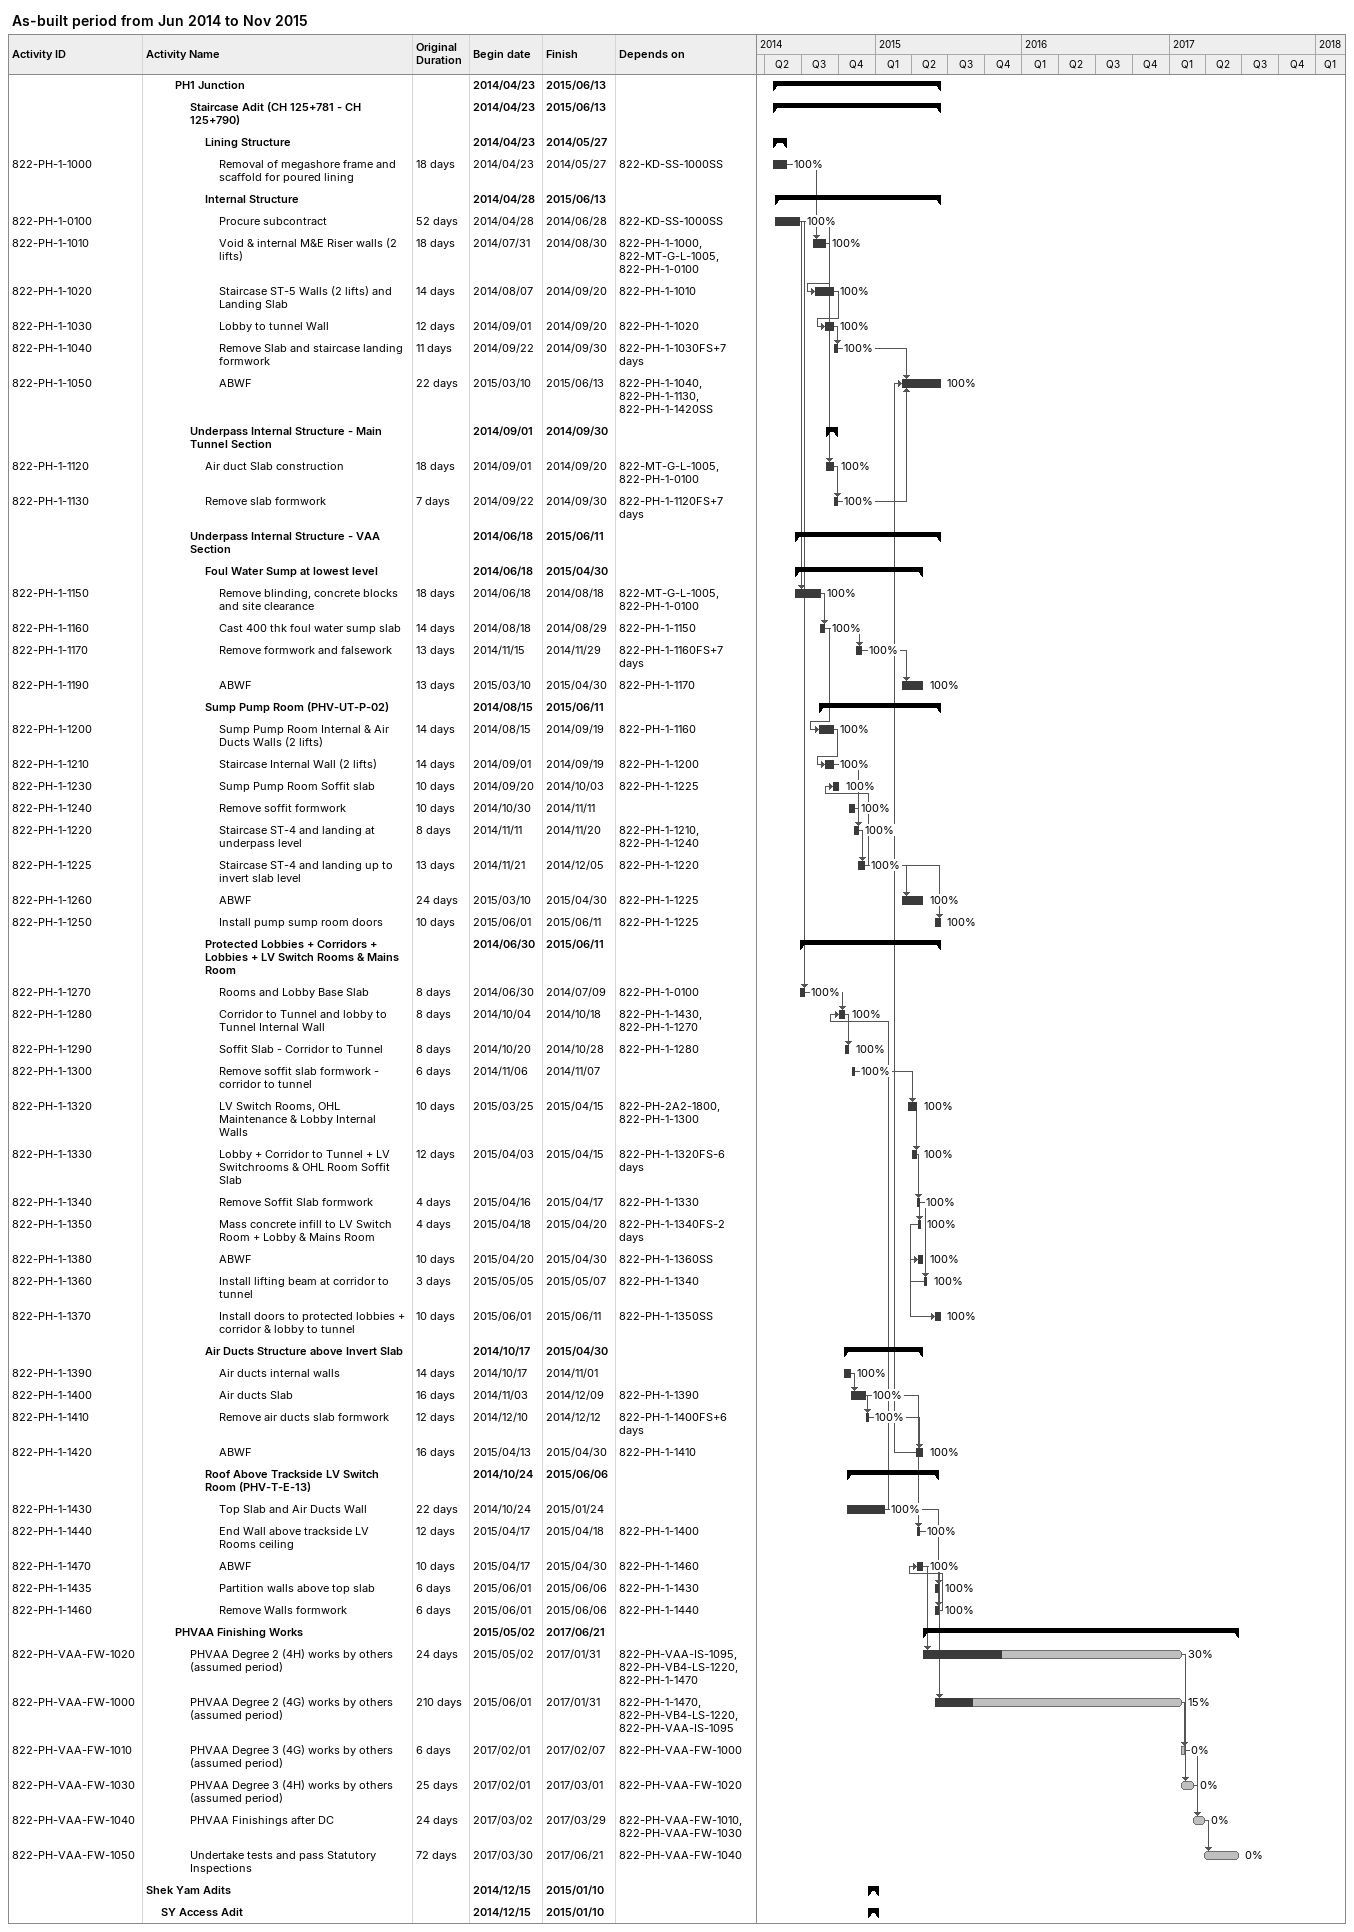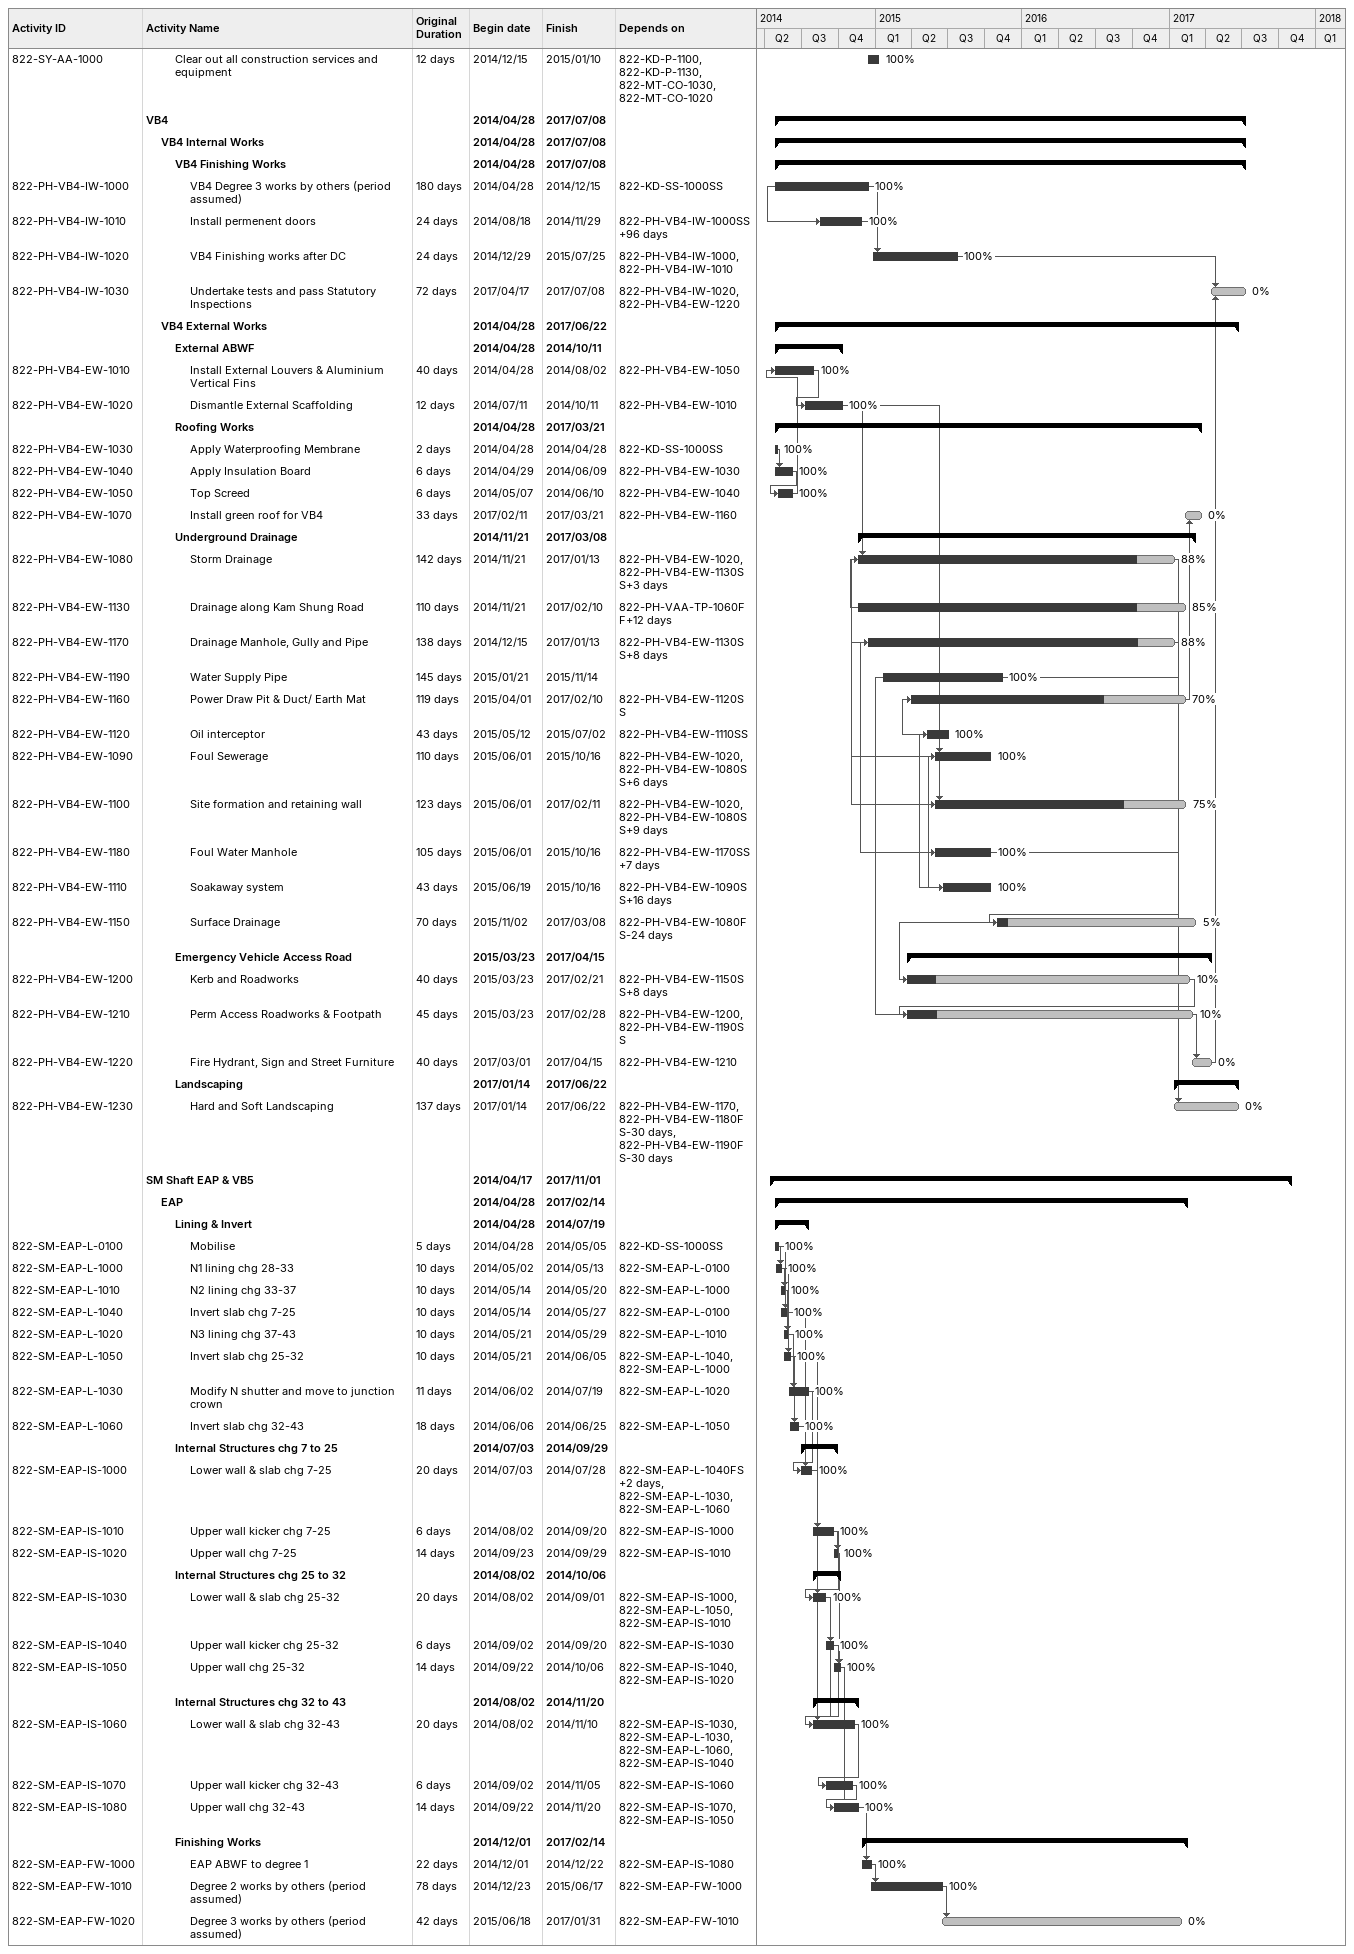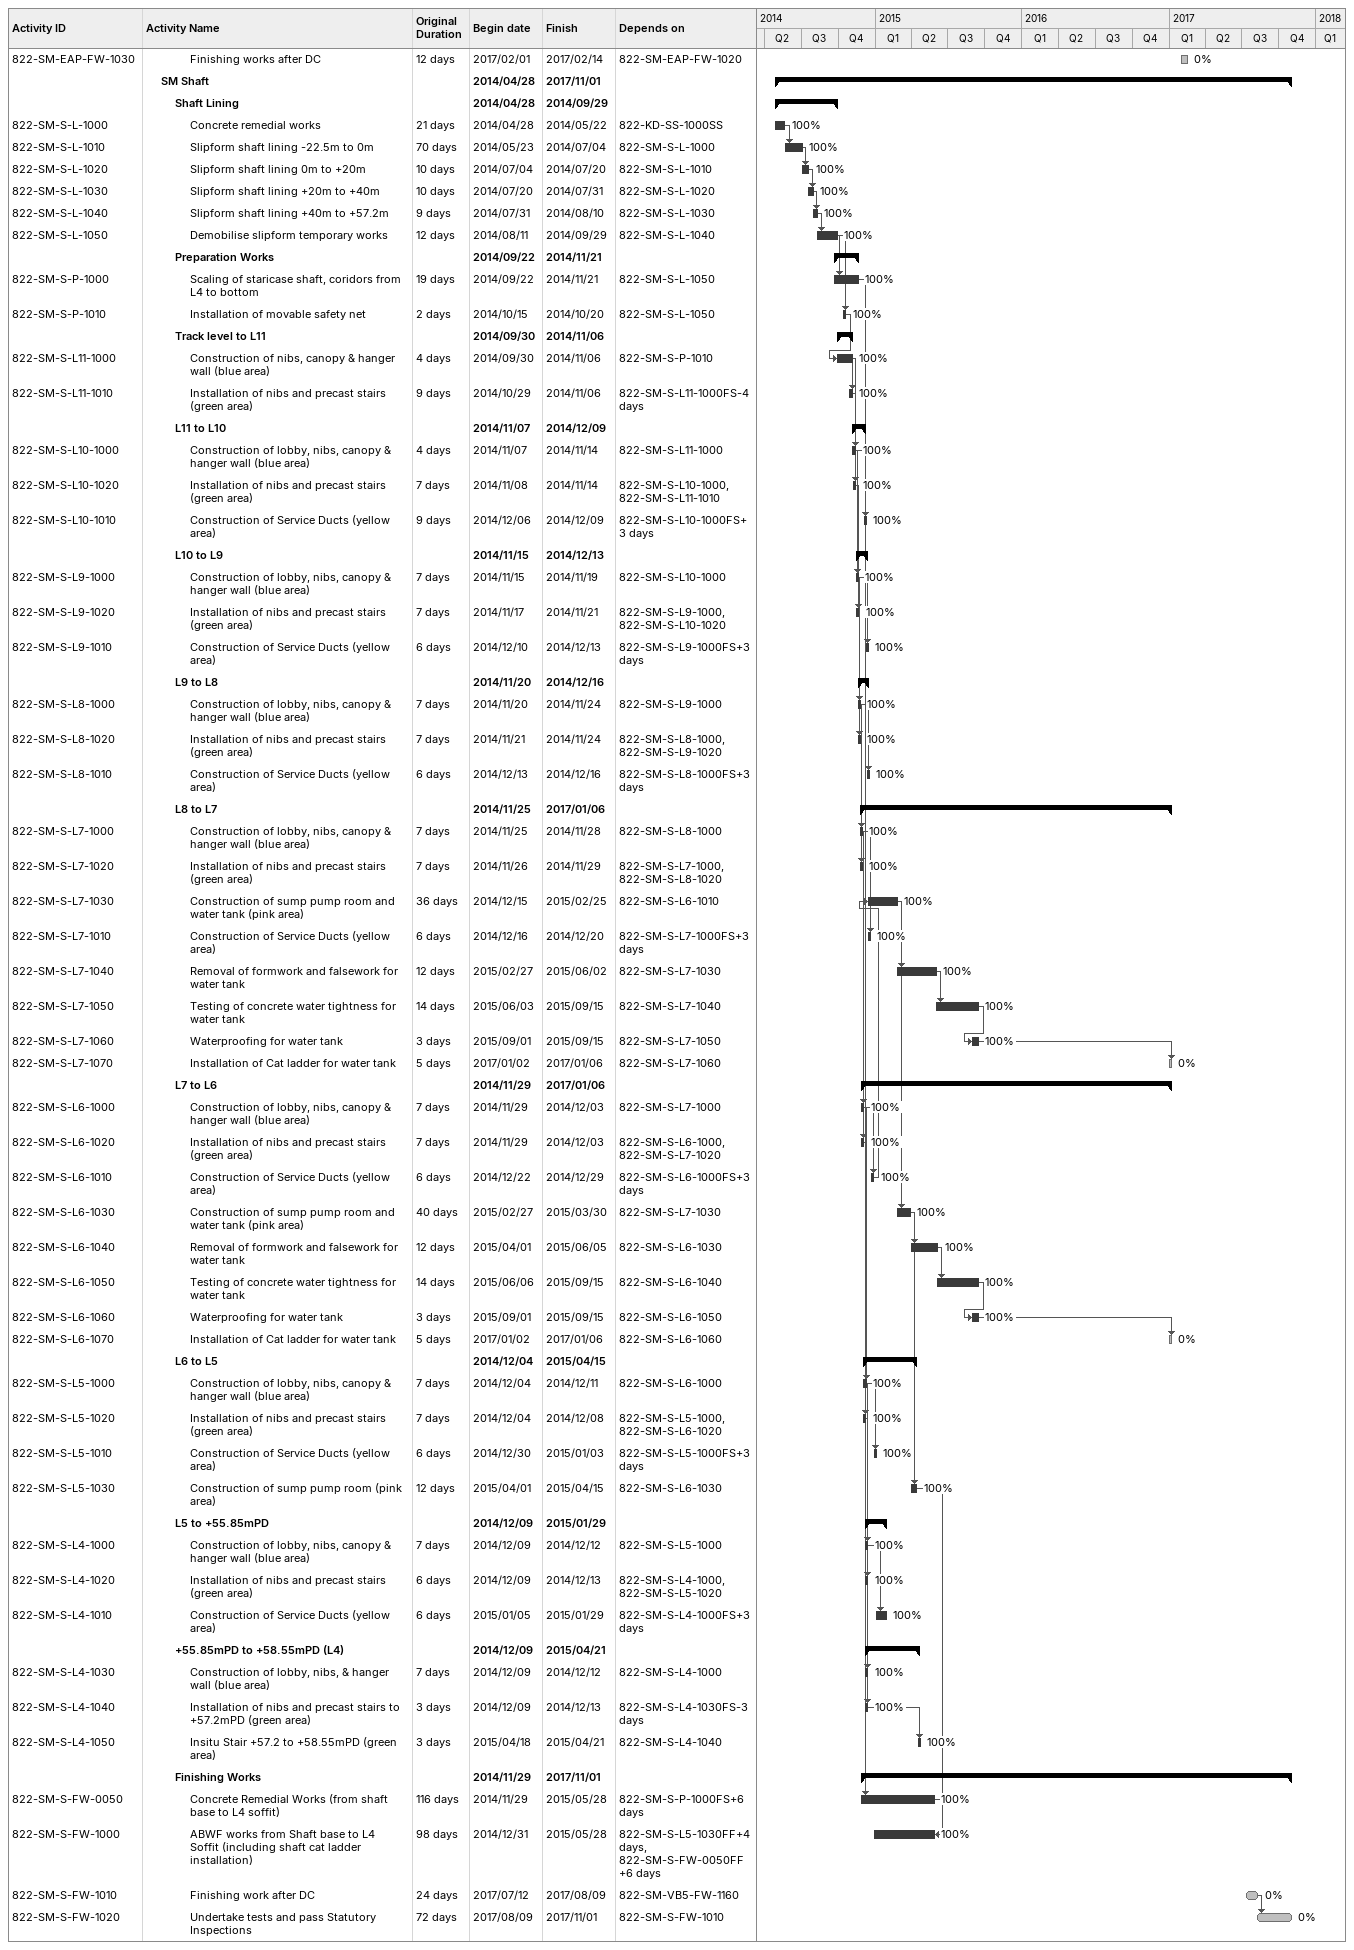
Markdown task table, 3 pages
As-built period from Jun 2014 to Nov 2015

| ID | Level | Task | Original duration | Start | Finish | Predecessors | % complete |
|---|---|---|---|---|---|---|---|
|  | 3 | **PH1 Junction** |  | 2014-04-23 | 2015-06-13 |  |  |
|  | 4 | **Staircase Adit (CH 125+781 - CH 125+790)** |  | 2014-04-23 | 2015-06-13 |  |  |
|  | 5 | **Lining Structure** |  | 2014-04-23 | 2014-05-27 |  |  |
| 822-PH-1-1000 | 6 | Removal of megashore frame and scaffold for poured lining | 18d | 2014-04-23 | 2014-05-27 | 822-KD-SS-1000SS | 100 |
|  | 5 | **Internal Structure** |  | 2014-04-28 | 2015-06-13 |  |  |
| 822-PH-1-0100 | 6 | Procure subcontract | 52d | 2014-04-28 | 2014-06-28 | 822-KD-SS-1000SS | 100 |
| 822-PH-1-1010 | 6 | Void & internal M&E Riser walls (2 lifts) | 18d | 2014-07-31 | 2014-08-30 | 822-PH-1-1000, 822-MT-G-L-1005, 822-PH-1-0100 | 100 |
| 822-PH-1-1020 | 6 | Staircase ST-5 Walls (2 lifts) and Landing Slab | 14d | 2014-08-07 | 2014-09-20 | 822-PH-1-1010 | 100 |
| 822-PH-1-1030 | 6 | Lobby to tunnel Wall | 12d | 2014-09-01 | 2014-09-20 | 822-PH-1-1020 | 100 |
| 822-PH-1-1040 | 6 | Remove Slab and staircase landing formwork | 11d | 2014-09-22 | 2014-09-30 | 822-PH-1-1030FS+7d | 100 |
| 822-PH-1-1050 | 6 | ABWF | 22d | 2015-03-10 | 2015-06-13 | 822-PH-1-1040, 822-PH-1-1130, 822-PH-1-1420SS | 100 |
|  | 4 | **Underpass Internal Structure - Main Tunnel Section** |  | 2014-09-01 | 2014-09-30 |  |  |
| 822-PH-1-1120 | 5 | Air duct Slab construction | 18d | 2014-09-01 | 2014-09-20 | 822-MT-G-L-1005, 822-PH-1-0100 | 100 |
| 822-PH-1-1130 | 5 | Remove slab formwork | 7d | 2014-09-22 | 2014-09-30 | 822-PH-1-1120FS+7d | 100 |
|  | 4 | **Underpass Internal Structure - VAA Section** |  | 2014-06-18 | 2015-06-11 |  |  |
|  | 5 | **Foul Water Sump at lowest level** |  | 2014-06-18 | 2015-04-30 |  |  |
| 822-PH-1-1150 | 6 | Remove blinding, concrete blocks and site clearance | 18d | 2014-06-18 | 2014-08-18 | 822-MT-G-L-1005, 822-PH-1-0100 | 100 |
| 822-PH-1-1160 | 6 | Cast 400 thk foul water sump slab | 14d | 2014-08-18 | 2014-08-29 | 822-PH-1-1150 | 100 |
| 822-PH-1-1170 | 6 | Remove formwork and falsework | 13d | 2014-11-15 | 2014-11-29 | 822-PH-1-1160FS+7d | 100 |
| 822-PH-1-1190 | 6 | ABWF | 13d | 2015-03-10 | 2015-04-30 | 822-PH-1-1170 | 100 |
|  | 5 | **Sump Pump Room (PHV-UT-P-02)** |  | 2014-08-15 | 2015-06-11 |  |  |
| 822-PH-1-1200 | 6 | Sump Pump Room Internal & Air Ducts Walls (2 lifts) | 14d | 2014-08-15 | 2014-09-19 | 822-PH-1-1160 | 100 |
| 822-PH-1-1210 | 6 | Staircase Internal Wall (2 lifts) | 14d | 2014-09-01 | 2014-09-19 | 822-PH-1-1200 | 100 |
| 822-PH-1-1230 | 6 | Sump Pump Room Soffit slab | 10d | 2014-09-20 | 2014-10-03 | 822-PH-1-1225 | 100 |
| 822-PH-1-1240 | 6 | Remove soffit formwork | 10d | 2014-10-30 | 2014-11-11 |  | 100 |
| 822-PH-1-1220 | 6 | Staircase ST-4 and landing at underpass level | 8d | 2014-11-11 | 2014-11-20 | 822-PH-1-1210, 822-PH-1-1240 | 100 |
| 822-PH-1-1225 | 6 | Staircase ST-4 and landing up to invert slab level | 13d | 2014-11-21 | 2014-12-05 | 822-PH-1-1220 | 100 |
| 822-PH-1-1260 | 6 | ABWF | 24d | 2015-03-10 | 2015-04-30 | 822-PH-1-1225 | 100 |
| 822-PH-1-1250 | 6 | Install pump sump room doors | 10d | 2015-06-01 | 2015-06-11 | 822-PH-1-1225 | 100 |
|  | 5 | **Protected Lobbies + Corridors + Lobbies + LV Switch Rooms & Mains Room** |  | 2014-06-30 | 2015-06-11 |  |  |
| 822-PH-1-1270 | 6 | Rooms and Lobby Base Slab | 8d | 2014-06-30 | 2014-07-09 | 822-PH-1-0100 | 100 |
| 822-PH-1-1280 | 6 | Corridor to Tunnel and lobby to Tunnel Internal Wall | 8d | 2014-10-04 | 2014-10-18 | 822-PH-1-1430, 822-PH-1-1270 | 100 |
| 822-PH-1-1290 | 6 | Soffit Slab - Corridor to Tunnel | 8d | 2014-10-20 | 2014-10-28 | 822-PH-1-1280 | 100 |
| 822-PH-1-1300 | 6 | Remove soffit slab formwork - corridor to tunnel | 6d | 2014-11-06 | 2014-11-07 |  | 100 |
| 822-PH-1-1320 | 6 | LV Switch Rooms, OHL Maintenance & Lobby Internal Walls | 10d | 2015-03-25 | 2015-04-15 | 822-PH-2A2-1800, 822-PH-1-1300 | 100 |
| 822-PH-1-1330 | 6 | Lobby + Corridor to Tunnel + LV Switchrooms & OHL Room Soffit Slab | 12d | 2015-04-03 | 2015-04-15 | 822-PH-1-1320FS-6d | 100 |
| 822-PH-1-1340 | 6 | Remove Soffit Slab formwork | 4d | 2015-04-16 | 2015-04-17 | 822-PH-1-1330 | 100 |
| 822-PH-1-1350 | 6 | Mass concrete infill to LV Switch Room + Lobby & Mains Room | 4d | 2015-04-18 | 2015-04-20 | 822-PH-1-1340FS-2d | 100 |
| 822-PH-1-1380 | 6 | ABWF | 10d | 2015-04-20 | 2015-04-30 | 822-PH-1-1360SS | 100 |
| 822-PH-1-1360 | 6 | Install lifting beam at corridor to tunnel | 3d | 2015-05-05 | 2015-05-07 | 822-PH-1-1340 | 100 |
| 822-PH-1-1370 | 6 | Install doors to protected lobbies + corridor & lobby to tunnel | 10d | 2015-06-01 | 2015-06-11 | 822-PH-1-1350SS | 100 |
|  | 5 | **Air Ducts Structure above Invert Slab** |  | 2014-10-17 | 2015-04-30 |  |  |
| 822-PH-1-1390 | 6 | Air ducts internal walls | 14d | 2014-10-17 | 2014-11-01 |  | 100 |
| 822-PH-1-1400 | 6 | Air ducts Slab | 16d | 2014-11-03 | 2014-12-09 | 822-PH-1-1390 | 100 |
| 822-PH-1-1410 | 6 | Remove air ducts slab formwork | 12d | 2014-12-10 | 2014-12-12 | 822-PH-1-1400FS+6d | 100 |
| 822-PH-1-1420 | 6 | ABWF | 16d | 2015-04-13 | 2015-04-30 | 822-PH-1-1410 | 100 |
|  | 5 | **Roof Above Trackside LV Switch Room (PHV-T-E-13)** |  | 2014-10-24 | 2015-06-06 |  |  |
| 822-PH-1-1430 | 6 | Top Slab and Air Ducts Wall | 22d | 2014-10-24 | 2015-01-24 |  | 100 |
| 822-PH-1-1440 | 6 | End Wall above trackside LV Rooms ceiling | 12d | 2015-04-17 | 2015-04-18 | 822-PH-1-1400 | 100 |
| 822-PH-1-1470 | 6 | ABWF | 10d | 2015-04-17 | 2015-04-30 | 822-PH-1-1460 | 100 |
| 822-PH-1-1435 | 6 | Partition walls above top slab | 6d | 2015-06-01 | 2015-06-06 | 822-PH-1-1430 | 100 |
| 822-PH-1-1460 | 6 | Remove Walls formwork | 6d | 2015-06-01 | 2015-06-06 | 822-PH-1-1440 | 100 |
|  | 3 | **PHVAA Finishing Works** |  | 2015-05-02 | 2017-06-21 |  |  |
| 822-PH-VAA-FW-1020 | 4 | PHVAA Degree 2 (4H) works by others (assumed period) | 24d | 2015-05-02 | 2017-01-31 | 822-PH-VAA-IS-1095, 822-PH-VB4-LS-1220, 822-PH-1-1470 | 30 |
| 822-PH-VAA-FW-1000 | 4 | PHVAA Degree 2 (4G) works by others (assumed period) | 210d | 2015-06-01 | 2017-01-31 | 822-PH-1-1470, 822-PH-VB4-LS-1220, 822-PH-VAA-IS-1095 | 15 |
| 822-PH-VAA-FW-1010 | 4 | PHVAA Degree 3 (4G) works by others (assumed period) | 6d | 2017-02-01 | 2017-02-07 | 822-PH-VAA-FW-1000 | 0 |
| 822-PH-VAA-FW-1030 | 4 | PHVAA Degree 3 (4H) works by others (assumed period) | 25d | 2017-02-01 | 2017-03-01 | 822-PH-VAA-FW-1020 | 0 |
| 822-PH-VAA-FW-1040 | 4 | PHVAA Finishings after DC | 24d | 2017-03-02 | 2017-03-29 | 822-PH-VAA-FW-1010, 822-PH-VAA-FW-1030 | 0 |
| 822-PH-VAA-FW-1050 | 4 | Undertake tests and pass Statutory Inspections | 72d | 2017-03-30 | 2017-06-21 | 822-PH-VAA-FW-1040 | 0 |
|  | 1 | **Shek Yam Adits** |  | 2014-12-15 | 2015-01-10 |  |  |
|  | 2 | **SY Access Adit** |  | 2014-12-15 | 2015-01-10 |  |  |
| 822-SY-AA-1000 | 3 | Clear out all construction services and equipment | 12d | 2014-12-15 | 2015-01-10 | 822-KD-P-1100, 822-KD-P-1130, 822-MT-CO-1030, 822-MT-CO-1020 | 100 |
|  | 1 | **VB4** |  | 2014-04-28 | 2017-07-08 |  |  |
|  | 2 | **VB4 Internal Works** |  | 2014-04-28 | 2017-07-08 |  |  |
|  | 3 | **VB4 Finishing Works** |  | 2014-04-28 | 2017-07-08 |  |  |
| 822-PH-VB4-IW-1000 | 4 | VB4 Degree 3 works by others (period assumed) | 180d | 2014-04-28 | 2014-12-15 | 822-KD-SS-1000SS | 100 |
| 822-PH-VB4-IW-1010 | 4 | Install permenent doors | 24d | 2014-08-18 | 2014-11-29 | 822-PH-VB4-IW-1000SS+96d | 100 |
| 822-PH-VB4-IW-1020 | 4 | VB4 Finishing works after DC | 24d | 2014-12-29 | 2015-07-25 | 822-PH-VB4-IW-1000, 822-PH-VB4-IW-1010 | 100 |
| 822-PH-VB4-IW-1030 | 4 | Undertake tests and pass Statutory Inspections | 72d | 2017-04-17 | 2017-07-08 | 822-PH-VB4-IW-1020, 822-PH-VB4-EW-1220 | 0 |
|  | 2 | **VB4 External Works** |  | 2014-04-28 | 2017-06-22 |  |  |
|  | 3 | **External ABWF** |  | 2014-04-28 | 2014-10-11 |  |  |
| 822-PH-VB4-EW-1010 | 4 | Install External Louvers & Aluminium Vertical Fins | 40d | 2014-04-28 | 2014-08-02 | 822-PH-VB4-EW-1050 | 100 |
| 822-PH-VB4-EW-1020 | 4 | Dismantle External Scaffolding | 12d | 2014-07-11 | 2014-10-11 | 822-PH-VB4-EW-1010 | 100 |
|  | 3 | **Roofing Works** |  | 2014-04-28 | 2017-03-21 |  |  |
| 822-PH-VB4-EW-1030 | 4 | Apply Waterproofing Membrane | 2d | 2014-04-28 | 2014-04-28 | 822-KD-SS-1000SS | 100 |
| 822-PH-VB4-EW-1040 | 4 | Apply Insulation Board | 6d | 2014-04-29 | 2014-06-09 | 822-PH-VB4-EW-1030 | 100 |
| 822-PH-VB4-EW-1050 | 4 | Top Screed | 6d | 2014-05-07 | 2014-06-10 | 822-PH-VB4-EW-1040 | 100 |
| 822-PH-VB4-EW-1070 | 4 | Install green roof for VB4 | 33d | 2017-02-11 | 2017-03-21 | 822-PH-VB4-EW-1160 | 0 |
|  | 3 | **Underground Drainage** |  | 2014-11-21 | 2017-03-08 |  |  |
| 822-PH-VB4-EW-1080 | 4 | Storm Drainage | 142d | 2014-11-21 | 2017-01-13 | 822-PH-VB4-EW-1020, 822-PH-VB4-EW-1130SS+3d | 88 |
| 822-PH-VB4-EW-1130 | 4 | Drainage along Kam Shung Road | 110d | 2014-11-21 | 2017-02-10 | 822-PH-VAA-TP-1060FF+12d | 85 |
| 822-PH-VB4-EW-1170 | 4 | Drainage Manhole, Gully and Pipe | 138d | 2014-12-15 | 2017-01-13 | 822-PH-VB4-EW-1130SS+8d | 88 |
| 822-PH-VB4-EW-1190 | 4 | Water Supply Pipe | 145d | 2015-01-21 | 2015-11-14 |  | 100 |
| 822-PH-VB4-EW-1160 | 4 | Power Draw Pit & Duct/ Earth Mat | 119d | 2015-04-01 | 2017-02-10 | 822-PH-VB4-EW-1120SS | 70 |
| 822-PH-VB4-EW-1120 | 4 | Oil interceptor | 43d | 2015-05-12 | 2015-07-02 | 822-PH-VB4-EW-1110SS | 100 |
| 822-PH-VB4-EW-1090 | 4 | Foul Sewerage | 110d | 2015-06-01 | 2015-10-16 | 822-PH-VB4-EW-1020, 822-PH-VB4-EW-1080SS+6d | 100 |
| 822-PH-VB4-EW-1100 | 4 | Site formation and retaining wall | 123d | 2015-06-01 | 2017-02-11 | 822-PH-VB4-EW-1020, 822-PH-VB4-EW-1080SS+9d | 75 |
| 822-PH-VB4-EW-1180 | 4 | Foul Water Manhole | 105d | 2015-06-01 | 2015-10-16 | 822-PH-VB4-EW-1170SS+7d | 100 |
| 822-PH-VB4-EW-1110 | 4 | Soakaway system | 43d | 2015-06-19 | 2015-10-16 | 822-PH-VB4-EW-1090SS+16d | 100 |
| 822-PH-VB4-EW-1150 | 4 | Surface Drainage | 70d | 2015-11-02 | 2017-03-08 | 822-PH-VB4-EW-1080FS-24d | 5 |
|  | 3 | **Emergency Vehicle Access Road** |  | 2015-03-23 | 2017-04-15 |  |  |
| 822-PH-VB4-EW-1200 | 4 | Kerb and Roadworks | 40d | 2015-03-23 | 2017-02-21 | 822-PH-VB4-EW-1150SS+8d | 10 |
| 822-PH-VB4-EW-1210 | 4 | Perm Access Roadworks & Footpath | 45d | 2015-03-23 | 2017-02-28 | 822-PH-VB4-EW-1200, 822-PH-VB4-EW-1190SS | 10 |
| 822-PH-VB4-EW-1220 | 4 | Fire Hydrant, Sign and Street Furniture | 40d | 2017-03-01 | 2017-04-15 | 822-PH-VB4-EW-1210 | 0 |
|  | 3 | **Landscaping** |  | 2017-01-14 | 2017-06-22 |  |  |
| 822-PH-VB4-EW-1230 | 4 | Hard and Soft Landscaping | 137d | 2017-01-14 | 2017-06-22 | 822-PH-VB4-EW-1170, 822-PH-VB4-EW-1180FS-30d, 822-PH-VB4-EW-1190FS-30d | 0 |
|  | 1 | **SM Shaft EAP & VB5** |  | 2014-04-17 | 2017-11-01 |  |  |
|  | 2 | **EAP** |  | 2014-04-28 | 2017-02-14 |  |  |
|  | 3 | **Lining & Invert** |  | 2014-04-28 | 2014-07-19 |  |  |
| 822-SM-EAP-L-0100 | 4 | Mobilise | 5d | 2014-04-28 | 2014-05-05 | 822-KD-SS-1000SS | 100 |
| 822-SM-EAP-L-1000 | 4 | N1 lining chg 28-33 | 10d | 2014-05-02 | 2014-05-13 | 822-SM-EAP-L-0100 | 100 |
| 822-SM-EAP-L-1010 | 4 | N2 lining chg 33-37 | 10d | 2014-05-14 | 2014-05-20 | 822-SM-EAP-L-1000 | 100 |
| 822-SM-EAP-L-1040 | 4 | Invert slab chg 7-25 | 10d | 2014-05-14 | 2014-05-27 | 822-SM-EAP-L-0100 | 100 |
| 822-SM-EAP-L-1020 | 4 | N3 lining chg 37-43 | 10d | 2014-05-21 | 2014-05-29 | 822-SM-EAP-L-1010 | 100 |
| 822-SM-EAP-L-1050 | 4 | Invert slab chg 25-32 | 10d | 2014-05-21 | 2014-06-05 | 822-SM-EAP-L-1040, 822-SM-EAP-L-1000 | 100 |
| 822-SM-EAP-L-1030 | 4 | Modify N shutter and move to junction crown | 11d | 2014-06-02 | 2014-07-19 | 822-SM-EAP-L-1020 | 100 |
| 822-SM-EAP-L-1060 | 4 | Invert slab chg 32-43 | 18d | 2014-06-06 | 2014-06-25 | 822-SM-EAP-L-1050 | 100 |
|  | 3 | **Internal Structures chg 7 to 25** |  | 2014-07-03 | 2014-09-29 |  |  |
| 822-SM-EAP-IS-1000 | 4 | Lower wall & slab chg 7-25 | 20d | 2014-07-03 | 2014-07-28 | 822-SM-EAP-L-1040FS+2d, 822-SM-EAP-L-1030, 822-SM-EAP-L-1060 | 100 |
| 822-SM-EAP-IS-1010 | 4 | Upper wall kicker chg 7-25 | 6d | 2014-08-02 | 2014-09-20 | 822-SM-EAP-IS-1000 | 100 |
| 822-SM-EAP-IS-1020 | 4 | Upper wall chg 7-25 | 14d | 2014-09-23 | 2014-09-29 | 822-SM-EAP-IS-1010 | 100 |
|  | 3 | **Internal Structures chg 25 to 32** |  | 2014-08-02 | 2014-10-06 |  |  |
| 822-SM-EAP-IS-1030 | 4 | Lower wall & slab chg 25-32 | 20d | 2014-08-02 | 2014-09-01 | 822-SM-EAP-IS-1000, 822-SM-EAP-L-1050, 822-SM-EAP-IS-1010 | 100 |
| 822-SM-EAP-IS-1040 | 4 | Upper wall kicker chg 25-32 | 6d | 2014-09-02 | 2014-09-20 | 822-SM-EAP-IS-1030 | 100 |
| 822-SM-EAP-IS-1050 | 4 | Upper wall chg 25-32 | 14d | 2014-09-22 | 2014-10-06 | 822-SM-EAP-IS-1040, 822-SM-EAP-IS-1020 | 100 |
|  | 3 | **Internal Structures chg 32 to 43** |  | 2014-08-02 | 2014-11-20 |  |  |
| 822-SM-EAP-IS-1060 | 4 | Lower wall & slab chg 32-43 | 20d | 2014-08-02 | 2014-11-10 | 822-SM-EAP-IS-1030, 822-SM-EAP-L-1030, 822-SM-EAP-L-1060, 822-SM-EAP-IS-1040 | 100 |
| 822-SM-EAP-IS-1070 | 4 | Upper wall kicker chg 32-43 | 6d | 2014-09-02 | 2014-11-05 | 822-SM-EAP-IS-1060 | 100 |
| 822-SM-EAP-IS-1080 | 4 | Upper wall chg 32-43 | 14d | 2014-09-22 | 2014-11-20 | 822-SM-EAP-IS-1070, 822-SM-EAP-IS-1050 | 100 |
|  | 3 | **Finishing Works** |  | 2014-12-01 | 2017-02-14 |  |  |
| 822-SM-EAP-FW-1000 | 4 | EAP ABWF to degree 1 | 22d | 2014-12-01 | 2014-12-22 | 822-SM-EAP-IS-1080 | 100 |
| 822-SM-EAP-FW-1010 | 4 | Degree 2 works by others (period assumed) | 78d | 2014-12-23 | 2015-06-17 | 822-SM-EAP-FW-1000 | 100 |
| 822-SM-EAP-FW-1020 | 4 | Degree 3 works by others (period assumed) | 42d | 2015-06-18 | 2017-01-31 | 822-SM-EAP-FW-1010 | 0 |
| 822-SM-EAP-FW-1030 | 4 | Finishing works after DC | 12d | 2017-02-01 | 2017-02-14 | 822-SM-EAP-FW-1020 | 0 |
|  | 2 | **SM Shaft** |  | 2014-04-28 | 2017-11-01 |  |  |
|  | 3 | **Shaft Lining** |  | 2014-04-28 | 2014-09-29 |  |  |
| 822-SM-S-L-1000 | 4 | Concrete remedial works | 21d | 2014-04-28 | 2014-05-22 | 822-KD-SS-1000SS | 100 |
| 822-SM-S-L-1010 | 4 | Slipform shaft lining -22.5m to 0m | 70d | 2014-05-23 | 2014-07-04 | 822-SM-S-L-1000 | 100 |
| 822-SM-S-L-1020 | 4 | Slipform shaft lining 0m to +20m | 10d | 2014-07-04 | 2014-07-20 | 822-SM-S-L-1010 | 100 |
| 822-SM-S-L-1030 | 4 | Slipform shaft lining +20m to +40m | 10d | 2014-07-20 | 2014-07-31 | 822-SM-S-L-1020 | 100 |
| 822-SM-S-L-1040 | 4 | Slipform shaft lining +40m to +57.2m | 9d | 2014-07-31 | 2014-08-10 | 822-SM-S-L-1030 | 100 |
| 822-SM-S-L-1050 | 4 | Demobilise slipform temporary works | 12d | 2014-08-11 | 2014-09-29 | 822-SM-S-L-1040 | 100 |
|  | 3 | **Preparation Works** |  | 2014-09-22 | 2014-11-21 |  |  |
| 822-SM-S-P-1000 | 4 | Scaling of staricase shaft, coridors from L4 to bottom | 19d | 2014-09-22 | 2014-11-21 | 822-SM-S-L-1050 | 100 |
| 822-SM-S-P-1010 | 4 | Installation of movable safety net | 2d | 2014-10-15 | 2014-10-20 | 822-SM-S-L-1050 | 100 |
|  | 3 | **Track level to L11** |  | 2014-09-30 | 2014-11-06 |  |  |
| 822-SM-S-L11-1000 | 4 | Construction of nibs, canopy & hanger wall (blue area) | 4d | 2014-09-30 | 2014-11-06 | 822-SM-S-P-1010 | 100 |
| 822-SM-S-L11-1010 | 4 | Installation of nibs and precast stairs (green area) | 9d | 2014-10-29 | 2014-11-06 | 822-SM-S-L11-1000FS-4d | 100 |
|  | 3 | **L11 to L10** |  | 2014-11-07 | 2014-12-09 |  |  |
| 822-SM-S-L10-1000 | 4 | Construction of lobby, nibs, canopy & hanger wall (blue area) | 4d | 2014-11-07 | 2014-11-14 | 822-SM-S-L11-1000 | 100 |
| 822-SM-S-L10-1020 | 4 | Installation of nibs and precast stairs (green area) | 7d | 2014-11-08 | 2014-11-14 | 822-SM-S-L10-1000, 822-SM-S-L11-1010 | 100 |
| 822-SM-S-L10-1010 | 4 | Construction of Service Ducts (yellow area) | 9d | 2014-12-06 | 2014-12-09 | 822-SM-S-L10-1000FS+3d | 100 |
|  | 3 | **L10 to L9** |  | 2014-11-15 | 2014-12-13 |  |  |
| 822-SM-S-L9-1000 | 4 | Construction of lobby, nibs, canopy & hanger wall (blue area) | 7d | 2014-11-15 | 2014-11-19 | 822-SM-S-L10-1000 | 100 |
| 822-SM-S-L9-1020 | 4 | Installation of nibs and precast stairs (green area) | 7d | 2014-11-17 | 2014-11-21 | 822-SM-S-L9-1000, 822-SM-S-L10-1020 | 100 |
| 822-SM-S-L9-1010 | 4 | Construction of Service Ducts (yellow area) | 6d | 2014-12-10 | 2014-12-13 | 822-SM-S-L9-1000FS+3d | 100 |
|  | 3 | **L9 to L8** |  | 2014-11-20 | 2014-12-16 |  |  |
| 822-SM-S-L8-1000 | 4 | Construction of lobby, nibs, canopy & hanger wall (blue area) | 7d | 2014-11-20 | 2014-11-24 | 822-SM-S-L9-1000 | 100 |
| 822-SM-S-L8-1020 | 4 | Installation of nibs and precast stairs (green area) | 7d | 2014-11-21 | 2014-11-24 | 822-SM-S-L8-1000, 822-SM-S-L9-1020 | 100 |
| 822-SM-S-L8-1010 | 4 | Construction of Service Ducts (yellow area) | 6d | 2014-12-13 | 2014-12-16 | 822-SM-S-L8-1000FS+3d | 100 |
|  | 3 | **L8 to L7** |  | 2014-11-25 | 2017-01-06 |  |  |
| 822-SM-S-L7-1000 | 4 | Construction of lobby, nibs, canopy & hanger wall (blue area) | 7d | 2014-11-25 | 2014-11-28 | 822-SM-S-L8-1000 | 100 |
| 822-SM-S-L7-1020 | 4 | Installation of nibs and precast stairs (green area) | 7d | 2014-11-26 | 2014-11-29 | 822-SM-S-L7-1000, 822-SM-S-L8-1020 | 100 |
| 822-SM-S-L7-1030 | 4 | Construction of sump pump room and water tank (pink area) | 36d | 2014-12-15 | 2015-02-25 | 822-SM-S-L6-1010 | 100 |
| 822-SM-S-L7-1010 | 4 | Construction of Service Ducts (yellow area) | 6d | 2014-12-16 | 2014-12-20 | 822-SM-S-L7-1000FS+3d | 100 |
| 822-SM-S-L7-1040 | 4 | Removal of formwork and falsework for water tank | 12d | 2015-02-27 | 2015-06-02 | 822-SM-S-L7-1030 | 100 |
| 822-SM-S-L7-1050 | 4 | Testing of concrete water tightness for water tank | 14d | 2015-06-03 | 2015-09-15 | 822-SM-S-L7-1040 | 100 |
| 822-SM-S-L7-1060 | 4 | Waterproofing for water tank | 3d | 2015-09-01 | 2015-09-15 | 822-SM-S-L7-1050 | 100 |
| 822-SM-S-L7-1070 | 4 | Installation of Cat ladder for water tank | 5d | 2017-01-02 | 2017-01-06 | 822-SM-S-L7-1060 | 0 |
|  | 3 | **L7 to L6** |  | 2014-11-29 | 2017-01-06 |  |  |
| 822-SM-S-L6-1000 | 4 | Construction of lobby, nibs, canopy & hanger wall (blue area) | 7d | 2014-11-29 | 2014-12-03 | 822-SM-S-L7-1000 | 100 |
| 822-SM-S-L6-1020 | 4 | Installation of nibs and precast stairs (green area) | 7d | 2014-11-29 | 2014-12-03 | 822-SM-S-L6-1000, 822-SM-S-L7-1020 | 100 |
| 822-SM-S-L6-1010 | 4 | Construction of Service Ducts (yellow area) | 6d | 2014-12-22 | 2014-12-29 | 822-SM-S-L6-1000FS+3d | 100 |
| 822-SM-S-L6-1030 | 4 | Construction of sump pump room and water tank (pink area) | 40d | 2015-02-27 | 2015-03-30 | 822-SM-S-L7-1030 | 100 |
| 822-SM-S-L6-1040 | 4 | Removal of formwork and falsework for water tank | 12d | 2015-04-01 | 2015-06-05 | 822-SM-S-L6-1030 | 100 |
| 822-SM-S-L6-1050 | 4 | Testing of concrete water tightness for water tank | 14d | 2015-06-06 | 2015-09-15 | 822-SM-S-L6-1040 | 100 |
| 822-SM-S-L6-1060 | 4 | Waterproofing for water tank | 3d | 2015-09-01 | 2015-09-15 | 822-SM-S-L6-1050 | 100 |
| 822-SM-S-L6-1070 | 4 | Installation of Cat ladder for water tank | 5d | 2017-01-02 | 2017-01-06 | 822-SM-S-L6-1060 | 0 |
|  | 3 | **L6 to L5** |  | 2014-12-04 | 2015-04-15 |  |  |
| 822-SM-S-L5-1000 | 4 | Construction of lobby, nibs, canopy & hanger wall (blue area) | 7d | 2014-12-04 | 2014-12-11 | 822-SM-S-L6-1000 | 100 |
| 822-SM-S-L5-1020 | 4 | Installation of nibs and precast stairs (green area) | 7d | 2014-12-04 | 2014-12-08 | 822-SM-S-L5-1000, 822-SM-S-L6-1020 | 100 |
| 822-SM-S-L5-1010 | 4 | Construction of Service Ducts (yellow area) | 6d | 2014-12-30 | 2015-01-03 | 822-SM-S-L5-1000FS+3d | 100 |
| 822-SM-S-L5-1030 | 4 | Construction of sump pump room (pink area) | 12d | 2015-04-01 | 2015-04-15 | 822-SM-S-L6-1030 | 100 |
|  | 3 | **L5 to +55.85mPD** |  | 2014-12-09 | 2015-01-29 |  |  |
| 822-SM-S-L4-1000 | 4 | Construction of lobby, nibs, canopy & hanger wall (blue area) | 7d | 2014-12-09 | 2014-12-12 | 822-SM-S-L5-1000 | 100 |
| 822-SM-S-L4-1020 | 4 | Installation of nibs and precast stairs (green area) | 6d | 2014-12-09 | 2014-12-13 | 822-SM-S-L4-1000, 822-SM-S-L5-1020 | 100 |
| 822-SM-S-L4-1010 | 4 | Construction of Service Ducts (yellow area) | 6d | 2015-01-05 | 2015-01-29 | 822-SM-S-L4-1000FS+3d | 100 |
|  | 3 | **+55.85mPD to +58.55mPD (L4)** |  | 2014-12-09 | 2015-04-21 |  |  |
| 822-SM-S-L4-1030 | 4 | Construction of lobby, nibs, & hanger wall (blue area) | 7d | 2014-12-09 | 2014-12-12 | 822-SM-S-L4-1000 | 100 |
| 822-SM-S-L4-1040 | 4 | Installation of nibs and precast stairs to +57.2mPD (green area) | 3d | 2014-12-09 | 2014-12-13 | 822-SM-S-L4-1030FS-3d | 100 |
| 822-SM-S-L4-1050 | 4 | Insitu Stair +57.2 to +58.55mPD (green area) | 3d | 2015-04-18 | 2015-04-21 | 822-SM-S-L4-1040 | 100 |
|  | 3 | **Finishing Works** |  | 2014-11-29 | 2017-11-01 |  |  |
| 822-SM-S-FW-0050 | 4 | Concrete Remedial Works (from shaft base to L4 soffit) | 116d | 2014-11-29 | 2015-05-28 | 822-SM-S-P-1000FS+6d | 100 |
| 822-SM-S-FW-1000 | 4 | ABWF works from Shaft base to L4 Soffit (including shaft cat ladder installation) | 98d | 2014-12-31 | 2015-05-28 | 822-SM-S-L5-1030FF+4d, 822-SM-S-FW-0050FF+6d | 100 |
| 822-SM-S-FW-1010 | 4 | Finishing work after DC | 24d | 2017-07-12 | 2017-08-09 | 822-SM-VB5-FW-1160 | 0 |
| 822-SM-S-FW-1020 | 4 | Undertake tests and pass Statutory Inspections | 72d | 2017-08-09 | 2017-11-01 | 822-SM-S-FW-1010 | 0 |
